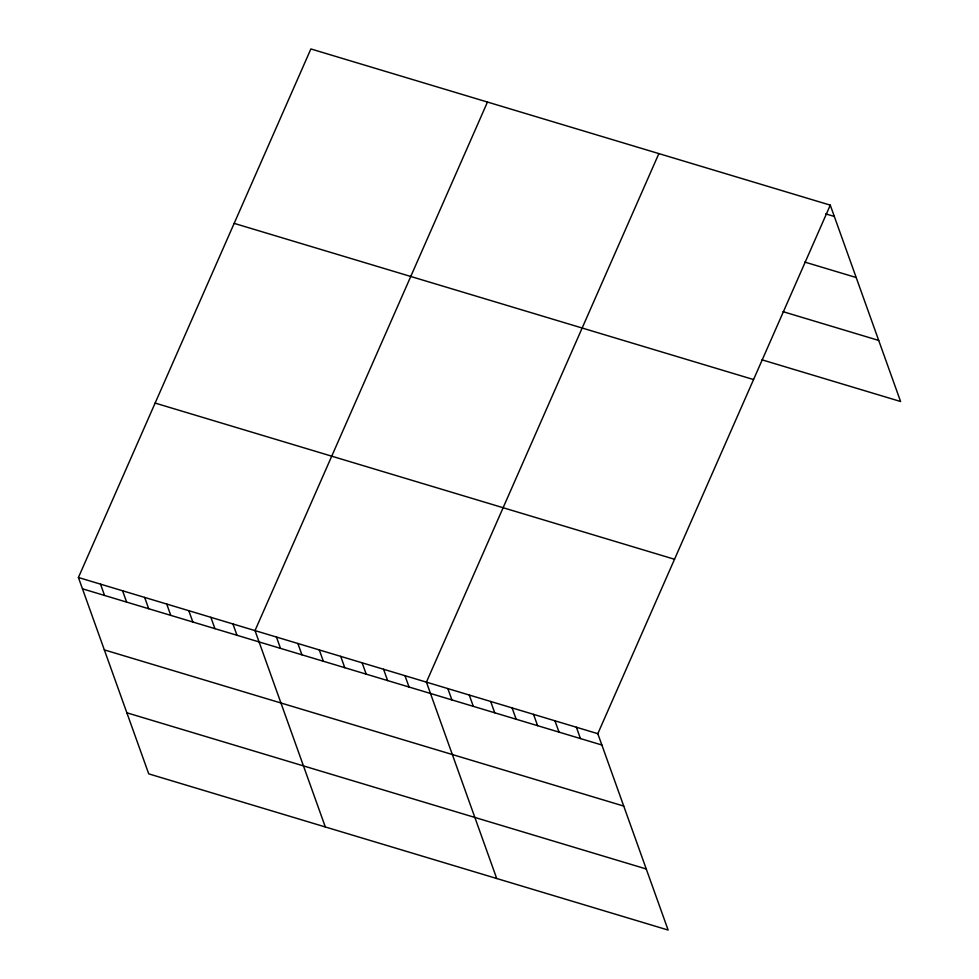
<?xml version="1.0" encoding="UTF-8"?>
<svg xmlns="http://www.w3.org/2000/svg" width="979" height="979" viewBox="0 0 979 979"><rect width="100%" height="100%" fill="white"/><g stroke="black" fill="none" stroke-linecap="round" stroke-linejoin="round"><path stroke-width="1.47" d="M830.265 205.137L597.814 733.687L668.119 930.05L148.735 773.863L78.418 577.5L310.881 48.95L830.265 205.137L900.582 401.5L762.029 359.844M487.469 102.049L255.017 630.598L325.322 826.961M658.867 153.593L426.416 682.143L496.72 878.506M825.75 213.887L834.328 216.457M804.762 262.066L856.184 277.522M783.016 311.665L878.714 340.435M234.165 223.371L753.561 379.558M155.135 403.079L674.519 559.266M78.418 577.5L597.814 733.687M82.481 588.82L601.865 745.007M104.337 649.885L623.733 806.072M126.866 712.798L646.262 868.985M576.386 727.238L580.437 738.57M554.958 720.801L559.021 732.121M533.543 714.352L537.593 725.684M512.115 707.915L516.166 719.235M490.687 701.466L494.738 712.798M469.259 695.029L473.322 706.348M447.844 688.58L451.894 699.912M404.988 675.694L409.038 687.025M383.56 669.257L387.623 680.576M362.144 662.82L366.195 674.139M340.716 656.371L344.767 667.69M319.289 649.934L323.339 661.253M297.861 643.484L301.924 654.804M276.445 637.048L280.496 648.367M232.941 623.966L236.991 635.285M210.864 617.321L214.927 628.653M188.788 610.688L192.851 622.008M166.724 604.043L170.774 615.375M144.647 597.41L148.698 608.73M122.571 590.765L126.621 602.097M100.494 584.133L104.545 595.452"/></g></svg>
